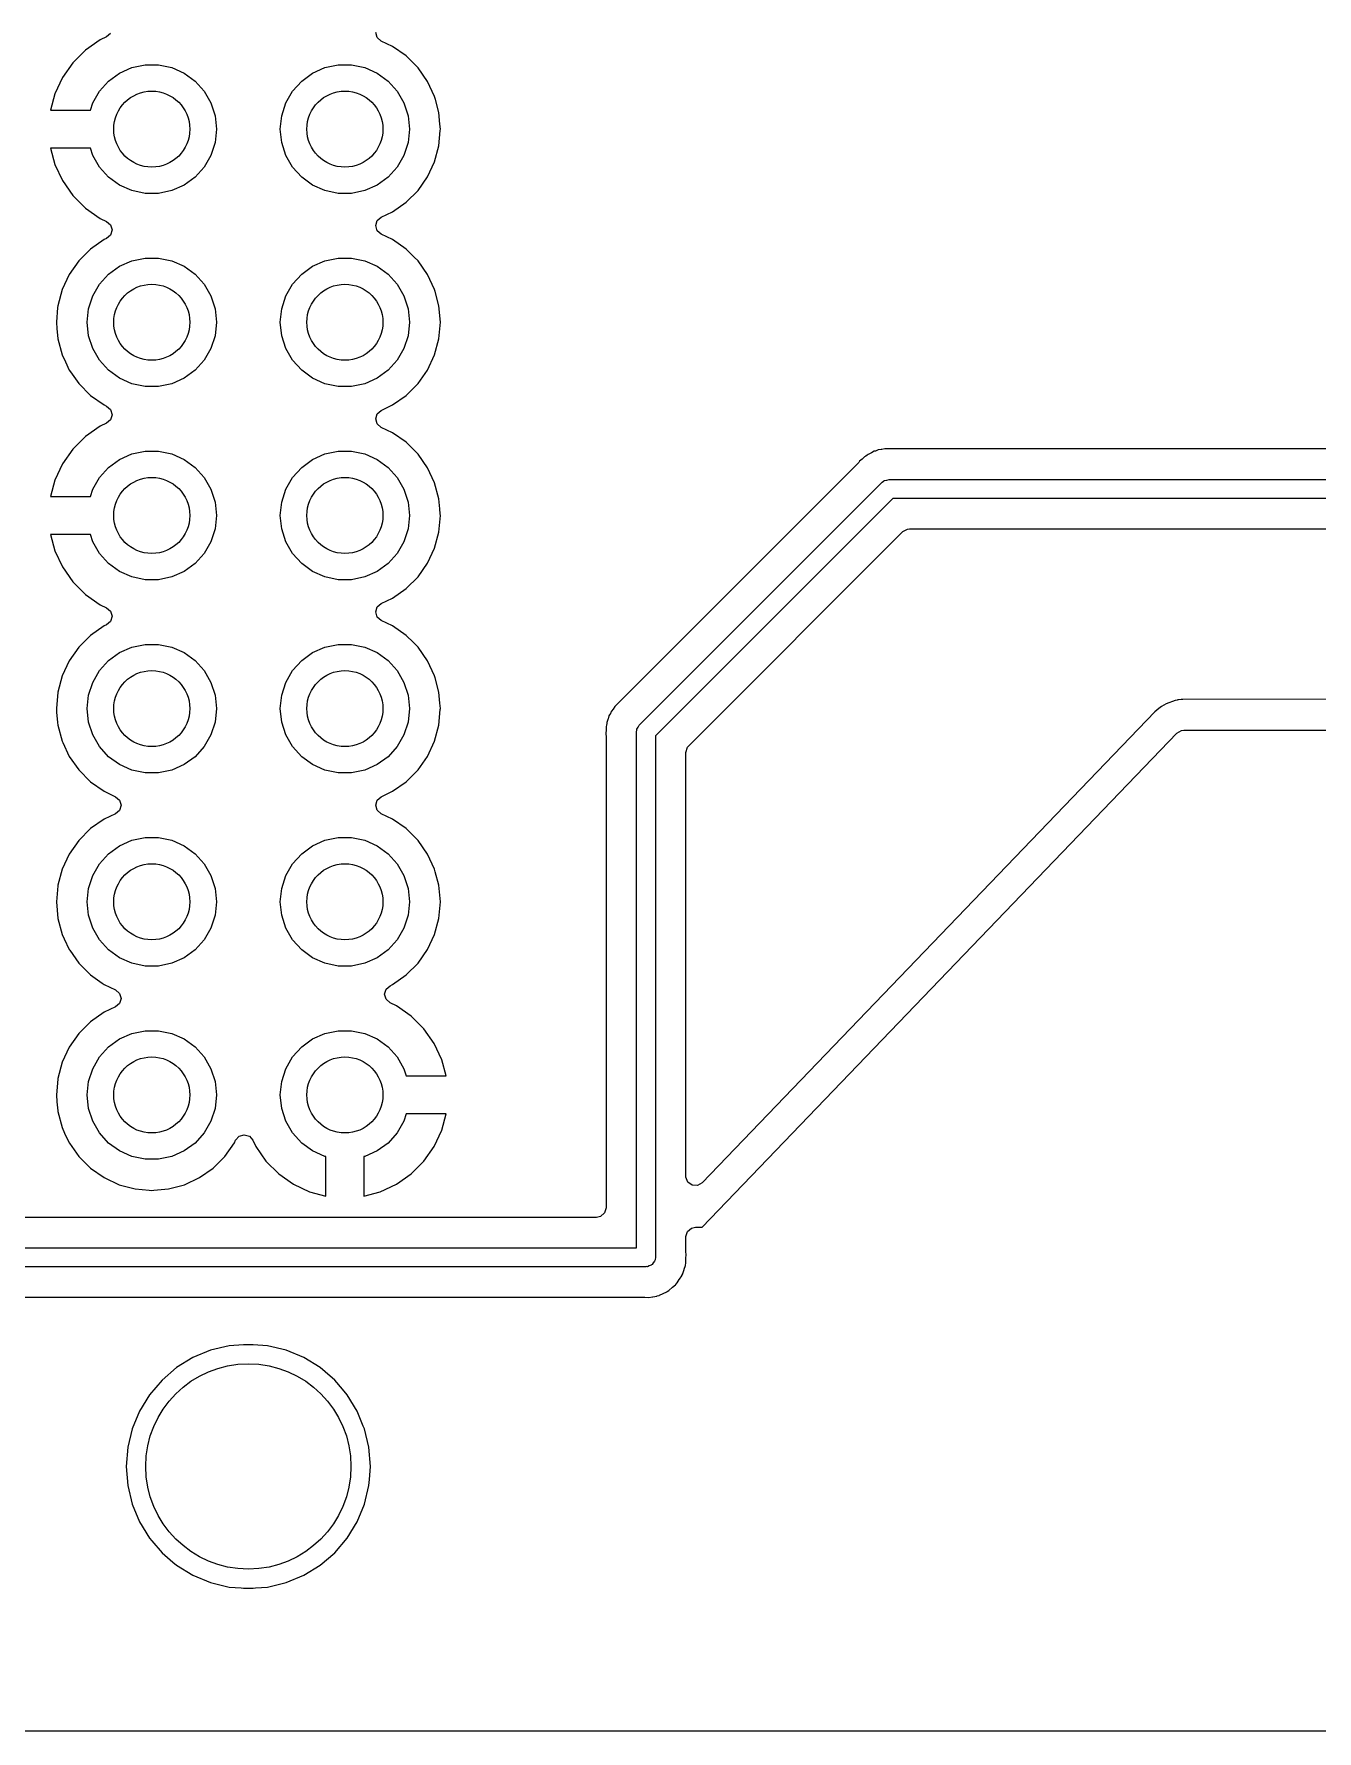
# Model space of a CAD drawing. Extents: x 0.79 to 7.48, y -4.92 to -0.79.
# Drawn here: x 4.573 to 5.238, y -4.921 to -4.043 of the extents above; entities that cross this region are included whole.
import ezdxf

# ---------------------------------------------------------------- set-up
doc = ezdxf.new("R2010")
doc.units = 0
doc.header["$MEASUREMENT"] = 0
doc.layers.add('BLACK', color=7, linetype='CONTINUOUS')

msp = doc.modelspace()

# ---------------------------------------------------------------- linework, layer by layer
at = {"layer": 'BLACK', "linetype": 'CONTINUOUS'}
for p, q in [((4.60758, -4.04575), (4.59996, -4.05108)), ((4.61086, -4.04422), (4.60758, -4.04575)), ((4.60758, -4.04575), (4.60758, -4.04575)), ((4.61288, -4.04246), (4.61086, -4.04422)), ((4.75094, -4.04456), (4.75019, -4.04191)), ((4.75301, -4.04638), (4.75094, -4.04456)), ((4.75896, -4.04915), (4.75301, -4.04638)), ((4.76602, -4.05409), (4.75896, -4.04915)), ((4.59338, -4.05766), (4.58805, -4.06528)), ((4.59996, -4.05108), (4.59338, -4.05766)), ((4.59338, -4.05766), (4.59338, -4.05766)), ((4.59996, -4.05108), (4.59996, -4.05108)), ((4.62391, -4.06013), (4.63075, -4.05867)), ((4.63075, -4.05867), (4.63775, -4.05867)), ((4.63775, -4.05867), (4.64459, -4.06013)), ((4.72391, -4.06013), (4.73075, -4.05867)), ((4.73075, -4.05867), (4.73775, -4.05867)), ((4.73775, -4.05867), (4.74459, -4.06013)), ((4.76921, -4.05728), (4.76602, -4.05409)), ((4.77211, -4.06019), (4.76921, -4.05728)), ((4.58805, -4.06528), (4.58412, -4.0737)), ((4.58805, -4.06528), (4.58805, -4.06528)), ((4.60718, -4.07228), (4.61186, -4.06708)), ((4.61186, -4.06708), (4.61752, -4.06297)), ((4.61752, -4.06297), (4.62391, -4.06013)), ((4.64459, -4.06013), (4.65098, -4.06297)), ((4.65098, -4.06297), (4.65664, -4.06708)), ((4.65664, -4.06708), (4.66133, -4.07228)), ((4.70718, -4.07228), (4.71186, -4.06708)), ((4.71186, -4.06708), (4.71752, -4.06297)), ((4.71752, -4.06297), (4.72391, -4.06013)), ((4.74459, -4.06013), (4.75098, -4.06297)), ((4.75098, -4.06297), (4.75664, -4.06708)), ((4.75664, -4.06708), (4.76133, -4.07228)), ((4.77705, -4.06724), (4.77211, -4.06019)), ((4.78069, -4.07505), (4.77705, -4.06724)), ((4.77705, -4.06724), (4.77705, -4.06724)), ((4.77705, -4.06724), (4.77705, -4.06724)), ((4.58412, -4.07371), (4.58186, -4.08211)), ((4.58412, -4.0737), (4.58412, -4.07371)), ((4.60368, -4.07834), (4.60718, -4.07228)), ((4.66133, -4.07228), (4.66482, -4.07834)), ((4.70368, -4.07834), (4.70718, -4.07228)), ((4.76133, -4.07228), (4.76482, -4.07834)), ((4.78111, -4.07662), (4.78069, -4.07505)), ((4.78069, -4.07505), (4.78069, -4.07505)), ((4.78069, -4.07505), (4.78069, -4.07505)), ((4.58186, -4.08211), (4.58186, -4.08211)), ((4.58186, -4.08211), (4.60246, -4.08211)), ((4.60246, -4.08211), (4.60368, -4.07834)), ((4.66482, -4.07834), (4.66699, -4.085)), ((4.66699, -4.085), (4.66772, -4.09195)), ((4.70079, -4.09195), (4.70152, -4.085)), ((4.70152, -4.085), (4.70368, -4.07834)), ((4.76482, -4.07834), (4.76699, -4.085)), ((4.76699, -4.085), (4.76772, -4.09195)), ((4.78292, -4.08337), (4.78111, -4.07662)), ((4.78344, -4.08932), (4.78292, -4.08337)), ((4.66772, -4.09195), (4.66699, -4.09891)), ((4.70152, -4.09891), (4.70079, -4.09195)), ((4.76772, -4.09195), (4.76699, -4.09891)), ((4.78292, -4.10053), (4.78361, -4.09269)), ((4.78367, -4.09195), (4.78344, -4.08932)), ((4.78361, -4.09269), (4.78367, -4.09195)), ((4.78367, -4.09195), (4.78367, -4.09195)), ((4.60246, -4.1018), (4.58186, -4.1018)), ((4.58186, -4.1018), (4.58412, -4.1102)), ((4.60368, -4.10556), (4.60246, -4.1018)), ((4.66699, -4.09891), (4.66482, -4.10556)), ((4.70368, -4.10556), (4.70152, -4.09891)), ((4.76699, -4.09891), (4.76482, -4.10556)), ((4.78069, -4.10886), (4.78292, -4.10053)), ((4.58412, -4.1102), (4.58412, -4.1102)), ((4.58412, -4.1102), (4.58805, -4.11863)), ((4.60718, -4.11162), (4.60368, -4.10556)), ((4.61186, -4.11682), (4.60718, -4.11162)), ((4.66133, -4.11162), (4.65664, -4.11682)), ((4.66482, -4.10556), (4.66133, -4.11162)), ((4.70718, -4.11162), (4.70368, -4.10556)), ((4.71186, -4.11682), (4.70718, -4.11162)), ((4.76133, -4.11162), (4.75664, -4.11682)), ((4.76482, -4.10556), (4.76133, -4.11162)), ((4.77705, -4.11666), (4.78069, -4.10886)), ((4.58805, -4.11863), (4.59338, -4.12625)), ((4.61752, -4.12093), (4.61186, -4.11682)), ((4.65664, -4.11682), (4.65098, -4.12093)), ((4.71752, -4.12093), (4.71186, -4.11682)), ((4.75664, -4.11682), (4.75098, -4.12093)), ((4.77211, -4.12372), (4.77705, -4.11666)), ((4.59338, -4.12625), (4.59996, -4.13282)), ((4.62391, -4.12378), (4.61752, -4.12093)), ((4.63075, -4.12523), (4.62391, -4.12378)), ((4.63775, -4.12523), (4.63075, -4.12523)), ((4.64459, -4.12378), (4.63775, -4.12523)), ((4.65098, -4.12093), (4.64459, -4.12378)), ((4.72391, -4.12378), (4.71752, -4.12093)), ((4.73075, -4.12523), (4.72391, -4.12378)), ((4.73775, -4.12523), (4.73075, -4.12523)), ((4.74459, -4.12378), (4.73775, -4.12523)), ((4.75098, -4.12093), (4.74459, -4.12378)), ((4.76602, -4.12981), (4.77211, -4.12372)), ((4.59996, -4.13282), (4.60758, -4.13816)), ((4.75099, -4.13928), (4.75301, -4.13753)), ((4.75301, -4.13753), (4.75896, -4.13475)), ((4.75896, -4.13475), (4.76602, -4.12981)), ((4.60758, -4.13816), (4.61086, -4.13969)), ((4.61086, -4.13969), (4.61293, -4.14151)), ((4.61288, -4.14679), (4.61086, -4.14854)), ((4.61368, -4.14415), (4.61288, -4.14679)), ((4.61293, -4.14151), (4.61368, -4.14415)), ((4.75019, -4.14191), (4.75099, -4.13928)), ((4.75094, -4.14456), (4.75019, -4.14191)), ((4.75301, -4.14638), (4.75094, -4.14456)), ((4.75896, -4.14915), (4.75301, -4.14638)), ((4.60249, -4.15409), (4.59639, -4.16019)), ((4.60954, -4.14915), (4.60249, -4.15409)), ((4.61086, -4.14854), (4.60954, -4.14915)), ((4.60954, -4.14915), (4.60954, -4.14915)), ((4.76602, -4.15409), (4.75896, -4.14915)), ((4.77013, -4.1582), (4.76602, -4.15409)), ((4.59639, -4.16019), (4.59145, -4.16724)), ((4.61186, -4.16708), (4.61752, -4.16297)), ((4.61752, -4.16297), (4.62391, -4.16013)), ((4.62391, -4.16013), (4.63075, -4.15867)), ((4.63075, -4.15867), (4.63775, -4.15867)), ((4.63775, -4.15867), (4.64459, -4.16013)), ((4.64459, -4.16013), (4.65098, -4.16297)), ((4.65098, -4.16297), (4.65664, -4.16708)), ((4.71186, -4.16708), (4.71752, -4.16297)), ((4.71752, -4.16297), (4.72391, -4.16013)), ((4.72391, -4.16013), (4.73075, -4.15867)), ((4.73075, -4.15867), (4.73775, -4.15867)), ((4.73775, -4.15867), (4.74459, -4.16013)), ((4.74459, -4.16013), (4.75098, -4.16297)), ((4.75098, -4.16297), (4.75664, -4.16708)), ((4.77211, -4.16019), (4.77013, -4.1582)), ((4.77705, -4.16724), (4.77211, -4.16019)), ((4.59145, -4.16724), (4.58781, -4.17505)), ((4.59145, -4.16724), (4.59145, -4.16724)), ((4.60368, -4.17834), (4.60718, -4.17228)), ((4.60718, -4.17228), (4.61186, -4.16708)), ((4.65664, -4.16708), (4.66133, -4.17228)), ((4.66133, -4.17228), (4.66482, -4.17834)), ((4.70368, -4.17834), (4.70718, -4.17228)), ((4.70718, -4.17228), (4.71186, -4.16708)), ((4.75664, -4.16708), (4.76133, -4.17228)), ((4.76133, -4.17228), (4.76482, -4.17834)), ((4.78069, -4.17505), (4.77705, -4.16724)), ((4.77705, -4.16724), (4.77705, -4.16724)), ((4.77705, -4.16724), (4.77705, -4.16724)), ((4.58781, -4.17505), (4.58558, -4.18337)), ((4.58781, -4.17505), (4.58781, -4.17505)), ((4.60152, -4.185), (4.60368, -4.17834)), ((4.66482, -4.17834), (4.66699, -4.185)), ((4.70152, -4.185), (4.70368, -4.17834)), ((4.76482, -4.17834), (4.76699, -4.185)), ((4.78095, -4.17601), (4.78069, -4.17505)), ((4.78069, -4.17505), (4.78069, -4.17505)), ((4.78069, -4.17505), (4.78069, -4.17505)), ((4.78292, -4.18337), (4.78095, -4.17601)), ((4.58551, -4.18424), (4.58483, -4.19195)), ((4.58558, -4.18337), (4.58551, -4.18424)), ((4.58558, -4.18337), (4.58558, -4.18337)), ((4.60079, -4.19195), (4.60152, -4.185)), ((4.66699, -4.185), (4.66772, -4.19195)), ((4.70079, -4.19195), (4.70152, -4.185)), ((4.76699, -4.185), (4.76772, -4.19195)), ((4.78367, -4.19195), (4.78292, -4.18337)), ((4.58483, -4.19195), (4.58483, -4.19195)), ((4.58483, -4.19195), (4.58513, -4.19533)), ((4.58513, -4.19533), (4.58556, -4.20033)), ((4.60152, -4.19891), (4.60079, -4.19195)), ((4.60368, -4.20556), (4.60152, -4.19891)), ((4.66699, -4.19891), (4.66482, -4.20556)), ((4.66772, -4.19195), (4.66699, -4.19891)), ((4.70152, -4.19891), (4.70079, -4.19195)), ((4.70368, -4.20556), (4.70152, -4.19891)), ((4.76699, -4.19891), (4.76482, -4.20556)), ((4.76772, -4.19195), (4.76699, -4.19891)), ((4.78292, -4.20053), (4.78367, -4.19195)), ((4.58556, -4.20033), (4.58558, -4.20053)), ((4.58558, -4.20053), (4.58558, -4.20053)), ((4.58558, -4.20053), (4.58781, -4.20886)), ((4.60718, -4.21162), (4.60368, -4.20556)), ((4.66482, -4.20556), (4.66133, -4.21162)), ((4.70718, -4.21162), (4.70368, -4.20556)), ((4.76482, -4.20556), (4.76133, -4.21162)), ((4.78069, -4.20886), (4.78292, -4.20053)), ((4.58781, -4.20886), (4.58781, -4.20886)), ((4.58781, -4.20886), (4.58781, -4.20886)), ((4.58781, -4.20886), (4.58951, -4.2125)), ((4.58951, -4.2125), (4.59145, -4.21666)), ((4.59145, -4.21666), (4.5921, -4.21759)), ((4.61186, -4.21682), (4.60718, -4.21162)), ((4.61752, -4.22093), (4.61186, -4.21682)), ((4.65664, -4.21682), (4.65098, -4.22093)), ((4.66133, -4.21162), (4.65664, -4.21682)), ((4.71186, -4.21682), (4.70718, -4.21162)), ((4.71752, -4.22093), (4.71186, -4.21682)), ((4.75664, -4.21682), (4.75098, -4.22093)), ((4.76133, -4.21162), (4.75664, -4.21682)), ((4.77211, -4.22372), (4.77705, -4.21666)), ((4.77705, -4.21666), (4.78069, -4.20886)), ((4.5921, -4.21759), (4.59639, -4.22372)), ((4.59639, -4.22372), (4.60249, -4.22981)), ((4.62391, -4.22378), (4.61752, -4.22093)), ((4.63075, -4.22523), (4.62391, -4.22378)), ((4.63775, -4.22523), (4.63075, -4.22523)), ((4.64459, -4.22378), (4.63775, -4.22523)), ((4.65098, -4.22093), (4.64459, -4.22378)), ((4.72391, -4.22378), (4.71752, -4.22093)), ((4.73075, -4.22523), (4.72391, -4.22378)), ((4.73775, -4.22523), (4.73075, -4.22523)), ((4.74459, -4.22378), (4.73775, -4.22523)), ((4.75098, -4.22093), (4.74459, -4.22378)), ((4.76602, -4.22981), (4.77211, -4.22372)), ((4.60249, -4.22981), (4.60954, -4.23475)), ((4.75896, -4.23475), (4.76602, -4.22981)), ((4.60954, -4.23475), (4.61086, -4.23537)), ((4.61086, -4.23537), (4.61086, -4.23537)), ((4.61086, -4.23537), (4.61293, -4.23718)), ((4.61288, -4.24246), (4.61086, -4.24422)), ((4.61368, -4.23983), (4.61288, -4.24246)), ((4.61293, -4.23718), (4.61368, -4.23983)), ((4.75019, -4.24191), (4.75099, -4.23928)), ((4.75094, -4.24456), (4.75019, -4.24191)), ((4.75099, -4.23928), (4.75301, -4.23753)), ((4.75301, -4.23753), (4.75896, -4.23475)), ((4.59996, -4.25108), (4.59338, -4.25766)), ((4.60758, -4.24575), (4.59996, -4.25108)), ((4.59996, -4.25108), (4.59996, -4.25108)), ((4.61086, -4.24422), (4.60758, -4.24575)), ((4.60758, -4.24575), (4.60758, -4.24575)), ((4.75301, -4.24638), (4.75094, -4.24456)), ((4.75896, -4.24915), (4.75301, -4.24638)), ((4.76602, -4.25409), (4.75896, -4.24915)), ((4.59338, -4.25766), (4.58805, -4.26528)), ((4.59338, -4.25766), (4.59338, -4.25766)), ((4.61752, -4.26297), (4.62391, -4.26013)), ((4.62391, -4.26013), (4.63075, -4.25867)), ((4.63075, -4.25867), (4.63775, -4.25867)), ((4.63775, -4.25867), (4.64459, -4.26013)), ((4.64459, -4.26013), (4.65098, -4.26297)), ((4.71752, -4.26297), (4.72391, -4.26013)), ((4.72391, -4.26013), (4.73075, -4.25867)), ((4.73075, -4.25867), (4.73775, -4.25867)), ((4.73775, -4.25867), (4.74459, -4.26013)), ((4.74459, -4.26013), (4.75098, -4.26297)), ((4.76923, -4.2573), (4.76602, -4.25409)), ((4.77211, -4.26019), (4.76923, -4.2573)), ((4.77705, -4.26724), (4.77211, -4.26019)), ((5.00464, -4.26074), (5.00395, -4.26121)), ((5.00515, -4.26033), (5.00464, -4.26074)), ((5.00667, -4.25967), (5.00515, -4.26033)), ((5.00515, -4.26033), (5.00515, -4.26033)), ((5.00689, -4.25956), (5.00667, -4.25967)), ((5.00834, -4.25875), (5.00689, -4.25956)), ((5.00898, -4.25859), (5.00834, -4.25875)), ((5.00976, -4.25833), (5.00898, -4.25859)), ((5.01037, -4.25806), (5.00976, -4.25833)), ((5.01201, -4.25784), (5.01037, -4.25806)), ((5.01225, -4.25779), (5.01201, -4.25784)), ((5.01386, -4.2574), (5.01225, -4.25779)), ((5.01635, -4.25748), (5.01386, -4.2574)), ((5.01386, -4.2574), (5.01386, -4.2574)), ((5.01386, -4.2574), (5.01386, -4.2574)), ((6.25236, -4.25748), (5.01635, -4.25748)), ((4.58805, -4.26528), (4.58412, -4.2737)), ((4.58805, -4.26528), (4.58805, -4.26528)), ((4.60718, -4.27228), (4.61186, -4.26708)), ((4.61186, -4.26708), (4.61752, -4.26297)), ((4.65098, -4.26297), (4.65664, -4.26708)), ((4.65664, -4.26708), (4.66133, -4.27228)), ((4.70718, -4.27228), (4.71186, -4.26708)), ((4.71186, -4.26708), (4.71752, -4.26297)), ((4.75098, -4.26297), (4.75664, -4.26708)), ((4.75664, -4.26708), (4.76133, -4.27228)), ((4.78069, -4.27505), (4.77705, -4.26724)), ((4.77705, -4.26724), (4.77705, -4.26724)), ((4.77705, -4.26724), (4.77705, -4.26724)), ((4.99982, -4.26509), (4.87578, -4.38914)), ((5.00036, -4.26445), (4.99982, -4.26509)), ((5.00074, -4.26392), (5.00036, -4.26445)), ((5.00202, -4.26287), (5.00074, -4.26392)), ((5.00074, -4.26392), (5.00074, -4.26392)), ((5.00221, -4.26271), (5.00202, -4.26287)), ((5.00338, -4.26153), (5.00221, -4.26271)), ((5.00395, -4.26121), (5.00338, -4.26153)), ((4.58412, -4.27371), (4.58186, -4.28211)), ((4.58412, -4.2737), (4.58412, -4.27371)), ((4.60246, -4.28211), (4.60368, -4.27834)), ((4.60368, -4.27834), (4.60718, -4.27228)), ((4.66133, -4.27228), (4.66482, -4.27834)), ((4.66482, -4.27834), (4.66699, -4.285)), ((4.70152, -4.285), (4.70368, -4.27834)), ((4.70368, -4.27834), (4.70718, -4.27228)), ((4.76133, -4.27228), (4.76482, -4.27834)), ((4.76482, -4.27834), (4.76699, -4.285)), ((4.78292, -4.28337), (4.78069, -4.27505)), ((4.88668, -4.40054), (5.01252, -4.27469)), ((5.01252, -4.27469), (5.01322, -4.27417)), ((5.01322, -4.27417), (5.01334, -4.27403)), ((5.01334, -4.27403), (5.01344, -4.274)), ((5.01344, -4.274), (5.01364, -4.27385)), ((5.01364, -4.27385), (5.01483, -4.2736)), ((5.01483, -4.2736), (5.016, -4.27325)), ((5.016, -4.27325), (6.25455, -4.27325)), ((4.58186, -4.28211), (4.58186, -4.28211)), ((4.58186, -4.28211), (4.60246, -4.28211)), ((4.66699, -4.285), (4.66772, -4.29195)), ((4.70079, -4.29195), (4.70152, -4.285)), ((4.76699, -4.285), (4.76772, -4.29195)), ((4.78337, -4.28854), (4.78292, -4.28337)), ((5.01804, -4.28309), (4.89508, -4.40605)), ((6.25251, -4.28309), (5.01804, -4.28309)), ((4.66772, -4.29195), (4.66699, -4.29891)), ((4.70152, -4.29891), (4.70079, -4.29195)), ((4.76772, -4.29195), (4.76699, -4.29891)), ((4.78292, -4.30053), (4.78367, -4.29195)), ((4.7836, -4.29118), (4.78337, -4.28854)), ((4.78367, -4.29195), (4.7836, -4.29118)), ((4.60246, -4.3018), (4.58186, -4.3018)), ((4.58186, -4.3018), (4.58412, -4.3102)), ((4.60368, -4.30556), (4.60246, -4.3018)), ((4.66699, -4.29891), (4.66482, -4.30556)), ((4.70368, -4.30556), (4.70152, -4.29891)), ((4.76699, -4.29891), (4.76482, -4.30556)), ((4.78069, -4.30886), (4.78292, -4.30053)), ((4.91228, -4.41116), (5.02314, -4.30029)), ((5.02314, -4.30029), (5.02555, -4.29897)), ((5.02555, -4.29897), (5.02659, -4.29886)), ((5.02659, -4.29886), (6.24396, -4.29886)), ((4.58412, -4.3102), (4.58412, -4.3102)), ((4.58412, -4.3102), (4.58805, -4.31863)), ((4.60718, -4.31162), (4.60368, -4.30556)), ((4.61186, -4.31682), (4.60718, -4.31162)), ((4.66133, -4.31162), (4.65664, -4.31682)), ((4.66482, -4.30556), (4.66133, -4.31162)), ((4.70718, -4.31162), (4.70368, -4.30556)), ((4.71186, -4.31682), (4.70718, -4.31162)), ((4.76133, -4.31162), (4.75664, -4.31682)), ((4.76482, -4.30556), (4.76133, -4.31162)), ((4.77705, -4.31666), (4.78069, -4.30886)), ((4.58805, -4.31863), (4.59338, -4.32625)), ((4.61752, -4.32093), (4.61186, -4.31682)), ((4.62391, -4.32378), (4.61752, -4.32093)), ((4.65098, -4.32093), (4.64459, -4.32378)), ((4.65664, -4.31682), (4.65098, -4.32093)), ((4.71752, -4.32093), (4.71186, -4.31682)), ((4.72391, -4.32378), (4.71752, -4.32093)), ((4.75098, -4.32093), (4.74459, -4.32378)), ((4.75664, -4.31682), (4.75098, -4.32093)), ((4.77211, -4.32372), (4.77705, -4.31666)), ((4.59338, -4.32625), (4.59996, -4.33282)), ((4.63075, -4.32523), (4.62391, -4.32378)), ((4.63775, -4.32523), (4.63075, -4.32523)), ((4.64459, -4.32378), (4.63775, -4.32523)), ((4.73075, -4.32523), (4.72391, -4.32378)), ((4.73775, -4.32523), (4.73075, -4.32523)), ((4.74459, -4.32378), (4.73775, -4.32523)), ((4.75896, -4.33475), (4.76602, -4.32981)), ((4.76602, -4.32981), (4.77211, -4.32372)), ((4.59996, -4.33282), (4.60758, -4.33816)), ((4.60758, -4.33816), (4.61086, -4.33969)), ((4.61086, -4.33969), (4.61293, -4.34151)), ((4.75019, -4.34191), (4.75099, -4.33928)), ((4.75099, -4.33928), (4.75301, -4.33753)), ((4.75301, -4.33753), (4.75896, -4.33475)), ((4.61086, -4.34854), (4.60954, -4.34915)), ((4.61288, -4.34679), (4.61086, -4.34854)), ((4.61368, -4.34415), (4.61288, -4.34679)), ((4.61293, -4.34151), (4.61368, -4.34415)), ((4.75094, -4.34456), (4.75019, -4.34191)), ((4.75301, -4.34638), (4.75094, -4.34456)), ((4.75896, -4.34915), (4.75301, -4.34638)), ((4.60249, -4.35409), (4.59639, -4.36019)), ((4.60954, -4.34915), (4.60249, -4.35409)), ((4.60954, -4.34915), (4.60954, -4.34915)), ((4.76602, -4.35409), (4.75896, -4.34915)), ((4.76973, -4.3578), (4.76602, -4.35409)), ((4.59639, -4.36019), (4.59145, -4.36724)), ((4.61186, -4.36708), (4.61752, -4.36297)), ((4.61752, -4.36297), (4.62391, -4.36013)), ((4.62391, -4.36013), (4.63075, -4.35867)), ((4.63075, -4.35867), (4.63775, -4.35867)), ((4.63775, -4.35867), (4.64459, -4.36013)), ((4.64459, -4.36013), (4.65098, -4.36297)), ((4.65098, -4.36297), (4.65664, -4.36708)), ((4.71186, -4.36708), (4.71752, -4.36297)), ((4.71752, -4.36297), (4.72391, -4.36013)), ((4.72391, -4.36013), (4.73075, -4.35867)), ((4.73075, -4.35867), (4.73775, -4.35867)), ((4.73775, -4.35867), (4.74459, -4.36013)), ((4.74459, -4.36013), (4.75098, -4.36297)), ((4.75098, -4.36297), (4.75664, -4.36708)), ((4.77211, -4.36019), (4.76973, -4.3578)), ((4.77705, -4.36724), (4.77211, -4.36019)), ((4.58781, -4.37505), (4.58558, -4.38337)), ((4.59145, -4.36724), (4.58781, -4.37505)), ((4.58781, -4.37505), (4.58781, -4.37505)), ((4.59145, -4.36724), (4.59145, -4.36724)), ((4.60368, -4.37834), (4.60718, -4.37228)), ((4.60718, -4.37228), (4.61186, -4.36708)), ((4.65664, -4.36708), (4.66133, -4.37228)), ((4.66133, -4.37228), (4.66482, -4.37834)), ((4.70368, -4.37834), (4.70718, -4.37228)), ((4.70718, -4.37228), (4.71186, -4.36708)), ((4.75664, -4.36708), (4.76133, -4.37228)), ((4.76133, -4.37228), (4.76482, -4.37834)), ((4.78069, -4.37505), (4.77705, -4.36724)), ((4.77705, -4.36724), (4.77705, -4.36724)), ((4.77705, -4.36724), (4.77705, -4.36724)), ((4.78095, -4.37601), (4.78069, -4.37505)), ((4.78069, -4.37505), (4.78069, -4.37505)), ((4.78069, -4.37505), (4.78069, -4.37505)), ((4.58558, -4.38337), (4.58483, -4.39195)), ((4.58558, -4.38337), (4.58558, -4.38337)), ((4.60152, -4.385), (4.60368, -4.37834)), ((4.66482, -4.37834), (4.66699, -4.385)), ((4.70152, -4.385), (4.70368, -4.37834)), ((4.76482, -4.37834), (4.76699, -4.385)), ((4.78292, -4.38337), (4.78095, -4.37601)), ((4.78343, -4.38914), (4.78292, -4.38337)), ((4.58483, -4.39195), (4.58483, -4.39195)), ((4.58483, -4.39195), (4.58499, -4.39378)), ((4.60079, -4.39195), (4.60152, -4.385)), ((4.60152, -4.39891), (4.60079, -4.39195)), ((4.66699, -4.385), (4.66772, -4.39195)), ((4.66772, -4.39195), (4.66699, -4.39891)), ((4.70079, -4.39195), (4.70152, -4.385)), ((4.70152, -4.39891), (4.70079, -4.39195)), ((4.76699, -4.385), (4.76772, -4.39195)), ((4.76772, -4.39195), (4.76699, -4.39891)), ((4.78292, -4.40053), (4.78363, -4.39246)), ((4.78367, -4.39195), (4.78343, -4.38914)), ((4.78363, -4.39246), (4.78367, -4.39195)), ((4.78367, -4.39195), (4.78367, -4.39195)), ((4.87296, -4.39246), (4.87195, -4.39378)), ((4.8731, -4.39225), (4.87296, -4.39246)), ((4.87396, -4.39084), (4.8731, -4.39225)), ((4.87578, -4.38914), (4.87396, -4.39084)), ((5.15574, -4.39194), (5.15359, -4.39362)), ((5.15717, -4.39083), (5.15574, -4.39194)), ((5.15956, -4.38946), (5.15717, -4.39083)), ((5.16423, -4.38769), (5.15956, -4.38946)), ((5.16528, -4.38752), (5.16423, -4.38769)), ((5.16561, -4.38746), (5.16528, -4.38752)), ((5.16597, -4.38742), (5.16561, -4.38746)), ((5.1672, -4.38728), (5.16597, -4.38742)), ((5.16813, -4.38722), (5.1672, -4.38728)), ((5.1672, -4.38728), (5.1672, -4.38728)), ((6.24599, -4.38617), (5.16813, -4.38722)), ((4.58499, -4.39378), (4.58545, -4.39907)), ((4.58545, -4.39907), (4.58558, -4.40053)), ((4.58558, -4.40053), (4.58558, -4.40053)), ((4.58558, -4.40053), (4.58781, -4.40886)), ((4.60368, -4.40556), (4.60152, -4.39891)), ((4.66699, -4.39891), (4.66482, -4.40556)), ((4.70368, -4.40556), (4.70152, -4.39891)), ((4.76699, -4.39891), (4.76482, -4.40556)), ((4.78069, -4.40886), (4.78292, -4.40053)), ((4.86965, -4.40054), (4.86947, -4.40117)), ((4.86947, -4.40117), (4.86947, -4.40117)), ((4.86947, -4.40117), (4.86947, -4.40283)), ((4.8698, -4.39972), (4.86965, -4.40054)), ((4.86987, -4.39907), (4.8698, -4.39972)), ((4.87048, -4.39753), (4.86987, -4.39907)), ((4.86987, -4.39907), (4.86987, -4.39907)), ((4.87056, -4.39729), (4.87048, -4.39753)), ((4.871, -4.3957), (4.87056, -4.39729)), ((4.87134, -4.39514), (4.871, -4.3957)), ((4.871, -4.3957), (4.871, -4.3957)), ((4.87171, -4.39439), (4.87134, -4.39514)), ((4.87195, -4.39378), (4.87171, -4.39439)), ((4.87195, -4.39378), (4.87195, -4.39378)), ((4.88609, -4.4016), (4.88668, -4.40054)), ((5.15359, -4.39362), (4.91925, -4.63742)), ((5.15359, -4.39362), (5.15359, -4.39362)), ((5.15359, -4.39362), (5.15359, -4.39362)), ((5.15359, -4.39362), (5.15359, -4.39362)), ((4.58781, -4.40886), (4.58781, -4.40886)), ((4.58781, -4.40886), (4.58781, -4.40886)), ((4.58781, -4.40886), (4.58811, -4.40949)), ((4.58811, -4.40949), (4.59145, -4.41666)), ((4.60718, -4.41162), (4.60368, -4.40556)), ((4.66482, -4.40556), (4.66133, -4.41162)), ((4.70718, -4.41162), (4.70368, -4.40556)), ((4.76482, -4.40556), (4.76133, -4.41162)), ((4.77705, -4.41666), (4.78069, -4.40886)), ((4.86946, -4.40308), (4.86929, -4.40473)), ((4.86929, -4.40473), (4.86929, -4.40473)), ((4.86929, -4.40473), (4.8694, -4.40537)), ((4.8694, -4.40537), (4.86947, -4.4062)), ((4.86947, -4.40283), (4.86946, -4.40308)), ((4.86947, -4.4062), (4.86947, -4.52981)), ((4.88524, -4.40402), (4.88536, -4.40315)), ((4.88524, -4.67106), (4.88524, -4.40402)), ((4.88535, -4.40297), (4.8854, -4.40288)), ((4.88536, -4.40315), (4.88535, -4.40297)), ((4.8854, -4.40288), (4.88544, -4.40263)), ((4.88544, -4.40263), (4.88609, -4.4016)), ((4.89508, -4.40605), (4.89508, -4.67598)), ((4.91929, -4.66041), (5.1651, -4.40468)), ((5.1651, -4.40468), (5.16748, -4.40332)), ((5.16748, -4.40332), (5.16861, -4.40318)), ((5.16861, -4.40318), (6.24601, -4.40213)), ((4.59145, -4.41666), (4.59145, -4.41666)), ((4.59145, -4.41666), (4.59639, -4.42372)), ((4.61186, -4.41682), (4.60718, -4.41162)), ((4.61752, -4.42093), (4.61186, -4.41682)), ((4.65664, -4.41682), (4.65098, -4.42093)), ((4.66133, -4.41162), (4.65664, -4.41682)), ((4.71186, -4.41682), (4.70718, -4.41162)), ((4.71752, -4.42093), (4.71186, -4.41682)), ((4.75664, -4.41682), (4.75098, -4.42093)), ((4.76133, -4.41162), (4.75664, -4.41682)), ((4.77211, -4.42372), (4.77705, -4.41666)), ((4.91085, -4.41461), (4.91162, -4.41197)), ((4.91085, -4.63404), (4.91085, -4.41461)), ((4.91162, -4.41197), (4.91228, -4.41116)), ((4.59639, -4.42372), (4.60249, -4.42981)), ((4.62391, -4.42378), (4.61752, -4.42093)), ((4.63075, -4.42523), (4.62391, -4.42378)), ((4.63775, -4.42523), (4.63075, -4.42523)), ((4.64459, -4.42378), (4.63775, -4.42523)), ((4.65098, -4.42093), (4.64459, -4.42378)), ((4.72391, -4.42378), (4.71752, -4.42093)), ((4.73075, -4.42523), (4.72391, -4.42378)), ((4.73775, -4.42523), (4.73075, -4.42523)), ((4.74459, -4.42378), (4.73775, -4.42523)), ((4.75098, -4.42093), (4.74459, -4.42378)), ((4.76602, -4.42981), (4.77211, -4.42372)), ((4.60249, -4.42981), (4.60954, -4.43475)), ((4.60954, -4.43475), (4.60954, -4.43475)), ((4.60954, -4.43475), (4.6155, -4.43753)), ((4.75301, -4.43753), (4.75896, -4.43475)), ((4.75896, -4.43475), (4.76602, -4.42981)), ((4.6155, -4.43753), (4.61756, -4.43935)), ((4.61752, -4.44462), (4.6155, -4.44638)), ((4.61831, -4.44199), (4.61752, -4.44462)), ((4.61756, -4.43935), (4.61831, -4.44199)), ((4.75019, -4.44191), (4.75099, -4.43928)), ((4.75094, -4.44456), (4.75019, -4.44191)), ((4.75301, -4.44638), (4.75094, -4.44456)), ((4.75099, -4.43928), (4.75301, -4.43753)), ((4.60249, -4.45409), (4.59639, -4.46019)), ((4.60954, -4.44915), (4.60249, -4.45409)), ((4.6155, -4.44638), (4.60954, -4.44915)), ((4.60954, -4.44915), (4.60954, -4.44915)), ((4.75896, -4.44915), (4.75301, -4.44638)), ((4.76602, -4.45409), (4.75896, -4.44915)), ((4.76961, -4.45768), (4.76602, -4.45409)), ((4.59639, -4.46019), (4.59145, -4.46724)), ((4.61186, -4.46708), (4.61752, -4.46297)), ((4.61752, -4.46297), (4.62391, -4.46013)), ((4.62391, -4.46013), (4.63075, -4.45867)), ((4.63075, -4.45867), (4.63775, -4.45867)), ((4.63775, -4.45867), (4.64459, -4.46013)), ((4.64459, -4.46013), (4.65098, -4.46297)), ((4.65098, -4.46297), (4.65664, -4.46708)), ((4.71186, -4.46708), (4.71752, -4.46297)), ((4.71752, -4.46297), (4.72391, -4.46013)), ((4.72391, -4.46013), (4.73075, -4.45867)), ((4.73075, -4.45867), (4.73775, -4.45867)), ((4.73775, -4.45867), (4.74459, -4.46013)), ((4.74459, -4.46013), (4.75098, -4.46297)), ((4.75098, -4.46297), (4.75664, -4.46708)), ((4.77211, -4.46019), (4.76961, -4.45768)), ((4.77705, -4.46724), (4.77211, -4.46019)), ((4.59145, -4.46724), (4.58781, -4.47505)), ((4.59145, -4.46724), (4.59145, -4.46724)), ((4.60718, -4.47228), (4.61186, -4.46708)), ((4.65664, -4.46708), (4.66133, -4.47228)), ((4.70718, -4.47228), (4.71186, -4.46708)), ((4.75664, -4.46708), (4.76133, -4.47228)), ((4.78069, -4.47505), (4.77705, -4.46724)), ((4.77705, -4.46724), (4.77705, -4.46724)), ((4.77705, -4.46724), (4.77705, -4.46724)), ((4.58781, -4.47505), (4.58558, -4.48337)), ((4.58781, -4.47505), (4.58781, -4.47505)), ((4.60152, -4.485), (4.60368, -4.47834)), ((4.60368, -4.47834), (4.60718, -4.47228)), ((4.66133, -4.47228), (4.66482, -4.47834)), ((4.66482, -4.47834), (4.66699, -4.485)), ((4.70152, -4.485), (4.70368, -4.47834)), ((4.70368, -4.47834), (4.70718, -4.47228)), ((4.76133, -4.47228), (4.76482, -4.47834)), ((4.76482, -4.47834), (4.76699, -4.485)), ((4.78107, -4.47646), (4.78069, -4.47505)), ((4.78069, -4.47505), (4.78069, -4.47505)), ((4.78069, -4.47505), (4.78069, -4.47505)), ((4.78292, -4.48337), (4.78107, -4.47646)), ((4.58556, -4.48366), (4.58483, -4.49195)), ((4.58558, -4.48337), (4.58556, -4.48366)), ((4.58558, -4.48337), (4.58558, -4.48337)), ((4.60079, -4.49195), (4.60152, -4.485)), ((4.66699, -4.485), (4.66772, -4.49195)), ((4.70079, -4.49195), (4.70152, -4.485)), ((4.76699, -4.485), (4.76772, -4.49195)), ((4.78367, -4.49195), (4.78292, -4.48337)), ((4.58483, -4.49195), (4.58483, -4.49195)), ((4.58483, -4.49195), (4.58558, -4.50053)), ((4.60152, -4.49891), (4.60079, -4.49195)), ((4.66772, -4.49195), (4.66699, -4.49891)), ((4.70152, -4.49891), (4.70079, -4.49195)), ((4.76772, -4.49195), (4.76699, -4.49891)), ((4.78292, -4.50053), (4.78367, -4.49195)), ((4.58558, -4.50053), (4.58558, -4.50053)), ((4.58558, -4.50053), (4.58781, -4.50886)), ((4.60368, -4.50556), (4.60152, -4.49891)), ((4.60718, -4.51162), (4.60368, -4.50556)), ((4.66482, -4.50556), (4.66133, -4.51162)), ((4.66699, -4.49891), (4.66482, -4.50556)), ((4.70368, -4.50556), (4.70152, -4.49891)), ((4.70718, -4.51162), (4.70368, -4.50556)), ((4.76482, -4.50556), (4.76133, -4.51162)), ((4.76699, -4.49891), (4.76482, -4.50556)), ((4.78069, -4.50886), (4.78292, -4.50053)), ((4.58781, -4.50886), (4.58781, -4.50886)), ((4.58781, -4.50886), (4.58781, -4.50886)), ((4.58781, -4.50886), (4.58883, -4.51105)), ((4.58883, -4.51105), (4.59145, -4.51666)), ((4.61186, -4.51682), (4.60718, -4.51162)), ((4.66133, -4.51162), (4.65664, -4.51682)), ((4.71186, -4.51682), (4.70718, -4.51162)), ((4.76133, -4.51162), (4.75664, -4.51682)), ((4.77705, -4.51666), (4.78069, -4.50886)), ((4.59145, -4.51666), (4.59173, -4.51706)), ((4.59173, -4.51706), (4.59639, -4.52372)), ((4.59639, -4.52372), (4.60249, -4.52981)), ((4.61752, -4.52093), (4.61186, -4.51682)), ((4.62391, -4.52378), (4.61752, -4.52093)), ((4.63075, -4.52523), (4.62391, -4.52378)), ((4.64459, -4.52378), (4.63775, -4.52523)), ((4.65098, -4.52093), (4.64459, -4.52378)), ((4.65664, -4.51682), (4.65098, -4.52093)), ((4.71752, -4.52093), (4.71186, -4.51682)), ((4.72391, -4.52378), (4.71752, -4.52093)), ((4.73075, -4.52523), (4.72391, -4.52378)), ((4.74459, -4.52378), (4.73775, -4.52523)), ((4.75098, -4.52093), (4.74459, -4.52378)), ((4.75664, -4.51682), (4.75098, -4.52093)), ((4.76602, -4.52981), (4.77211, -4.52372)), ((4.77211, -4.52372), (4.77705, -4.51666)), ((4.60249, -4.52981), (4.60852, -4.53404)), ((4.63775, -4.52523), (4.63075, -4.52523)), ((4.73775, -4.52523), (4.73075, -4.52523)), ((4.75896, -4.53475), (4.76602, -4.52981)), ((4.86947, -4.52981), (4.86947, -4.65041)), ((4.60852, -4.53404), (4.60954, -4.53475)), ((4.60954, -4.53475), (4.6155, -4.53753)), ((4.6155, -4.53753), (4.61756, -4.53935)), ((4.61831, -4.54199), (4.61752, -4.54462)), ((4.61756, -4.53935), (4.61831, -4.54199)), ((4.75482, -4.53975), (4.75562, -4.53712)), ((4.75558, -4.5424), (4.75482, -4.53975)), ((4.75562, -4.53712), (4.75764, -4.53537)), ((4.75764, -4.53537), (4.75896, -4.53475)), ((4.60954, -4.54915), (4.60249, -4.55409)), ((4.6155, -4.54638), (4.60954, -4.54915)), ((4.60954, -4.54915), (4.60954, -4.54915)), ((4.61752, -4.54462), (4.6155, -4.54638)), ((4.75764, -4.54422), (4.75558, -4.5424)), ((4.76093, -4.54575), (4.75764, -4.54422)), ((4.76855, -4.55108), (4.76093, -4.54575)), ((4.60249, -4.55409), (4.59639, -4.56019)), ((4.62391, -4.56013), (4.63075, -4.55867)), ((4.63075, -4.55867), (4.63775, -4.55867)), ((4.63775, -4.55867), (4.64459, -4.56013)), ((4.72391, -4.56013), (4.73075, -4.55867)), ((4.73075, -4.55867), (4.73775, -4.55867)), ((4.73775, -4.55867), (4.74459, -4.56013)), ((4.77512, -4.55766), (4.76855, -4.55108)), ((4.78046, -4.56528), (4.77512, -4.55766)), ((4.77512, -4.55766), (4.77512, -4.55766)), ((4.59145, -4.56724), (4.58781, -4.57505)), ((4.59639, -4.56019), (4.59145, -4.56724)), ((4.59145, -4.56724), (4.59145, -4.56724)), ((4.60718, -4.57228), (4.61186, -4.56708)), ((4.61186, -4.56708), (4.61752, -4.56297)), ((4.61752, -4.56297), (4.62391, -4.56013)), ((4.64459, -4.56013), (4.65098, -4.56297)), ((4.65098, -4.56297), (4.65664, -4.56708)), ((4.65664, -4.56708), (4.66133, -4.57228)), ((4.70718, -4.57228), (4.71186, -4.56708)), ((4.71186, -4.56708), (4.71752, -4.56297)), ((4.71752, -4.56297), (4.72391, -4.56013)), ((4.74459, -4.56013), (4.75098, -4.56297)), ((4.75098, -4.56297), (4.75664, -4.56708)), ((4.75664, -4.56708), (4.76133, -4.57228)), ((4.78439, -4.5737), (4.78046, -4.56528)), ((4.78046, -4.56528), (4.78046, -4.56528)), ((4.58781, -4.57505), (4.58558, -4.58337)), ((4.58781, -4.57505), (4.58781, -4.57505)), ((4.60368, -4.57834), (4.60718, -4.57228)), ((4.66133, -4.57228), (4.66482, -4.57834)), ((4.70368, -4.57834), (4.70718, -4.57228)), ((4.76133, -4.57228), (4.76482, -4.57834)), ((4.78439, -4.57371), (4.78439, -4.5737)), ((4.78664, -4.58211), (4.78439, -4.57371)), ((4.58554, -4.58384), (4.58483, -4.59195)), ((4.58558, -4.58337), (4.58554, -4.58384)), ((4.58558, -4.58337), (4.58558, -4.58337)), ((4.60079, -4.59195), (4.60152, -4.585)), ((4.60152, -4.585), (4.60368, -4.57834)), ((4.66482, -4.57834), (4.66699, -4.585)), ((4.66699, -4.585), (4.66772, -4.59195)), ((4.70079, -4.59195), (4.70152, -4.585)), ((4.70152, -4.585), (4.70368, -4.57834)), ((4.76482, -4.57834), (4.76605, -4.58211)), ((4.76605, -4.58211), (4.78664, -4.58211)), ((4.78664, -4.58211), (4.78664, -4.58211)), ((4.58483, -4.59195), (4.58483, -4.59195)), ((4.58483, -4.59195), (4.58515, -4.59554)), ((4.60152, -4.59891), (4.60079, -4.59195)), ((4.66772, -4.59195), (4.66699, -4.59891)), ((4.70152, -4.59891), (4.70079, -4.59195)), ((4.58515, -4.59554), (4.58555, -4.60021)), ((4.58555, -4.60021), (4.58558, -4.60053)), ((4.58558, -4.60053), (4.58558, -4.60053)), ((4.58558, -4.60053), (4.58781, -4.60886)), ((4.60368, -4.60556), (4.60152, -4.59891)), ((4.66699, -4.59891), (4.66482, -4.60556)), ((4.70368, -4.60556), (4.70152, -4.59891)), ((4.76605, -4.6018), (4.76482, -4.60556)), ((4.78664, -4.6018), (4.76605, -4.6018)), ((4.78439, -4.6102), (4.78664, -4.6018)), ((4.58781, -4.60886), (4.58781, -4.60886)), ((4.58781, -4.60886), (4.58781, -4.60886)), ((4.58781, -4.60886), (4.58911, -4.61164)), ((4.58911, -4.61164), (4.59145, -4.61666)), ((4.60718, -4.61162), (4.60368, -4.60556)), ((4.61186, -4.61682), (4.60718, -4.61162)), ((4.66133, -4.61162), (4.65664, -4.61682)), ((4.66482, -4.60556), (4.66133, -4.61162)), ((4.70718, -4.61162), (4.70368, -4.60556)), ((4.71186, -4.61682), (4.70718, -4.61162)), ((4.76133, -4.61162), (4.75664, -4.61682)), ((4.76482, -4.60556), (4.76133, -4.61162)), ((4.78046, -4.61863), (4.78439, -4.6102)), ((4.78439, -4.6102), (4.78439, -4.6102)), ((4.59145, -4.61666), (4.59156, -4.61682)), ((4.59156, -4.61682), (4.59639, -4.62372)), ((4.61752, -4.62093), (4.61186, -4.61682)), ((4.62391, -4.62378), (4.61752, -4.62093)), ((4.65098, -4.62093), (4.64459, -4.62378)), ((4.65664, -4.61682), (4.65098, -4.62093)), ((4.67211, -4.62372), (4.67705, -4.61666)), ((4.67705, -4.61666), (4.67767, -4.61534)), ((4.67767, -4.61534), (4.67948, -4.61328)), ((4.67948, -4.61328), (4.68213, -4.61253)), ((4.68213, -4.61253), (4.68476, -4.61332)), ((4.68476, -4.61332), (4.68652, -4.61534)), ((4.68652, -4.61534), (4.68805, -4.61863)), ((4.68805, -4.61863), (4.69338, -4.62625)), ((4.71752, -4.62093), (4.71186, -4.61682)), ((4.72391, -4.62378), (4.71752, -4.62093)), ((4.75098, -4.62093), (4.74459, -4.62378)), ((4.75664, -4.61682), (4.75098, -4.62093)), ((4.77512, -4.62625), (4.78046, -4.61863)), ((4.59639, -4.62372), (4.60249, -4.62981)), ((4.60249, -4.62981), (4.60954, -4.63475)), ((4.63075, -4.62523), (4.62391, -4.62378)), ((4.63775, -4.62523), (4.63075, -4.62523)), ((4.64459, -4.62378), (4.63775, -4.62523)), ((4.65896, -4.63475), (4.66602, -4.62981)), ((4.66602, -4.62981), (4.67211, -4.62372)), ((4.69338, -4.62625), (4.69996, -4.63282)), ((4.72441, -4.62389), (4.72391, -4.62378)), ((4.72441, -4.64434), (4.72441, -4.62389)), ((4.74459, -4.62378), (4.74409, -4.62389)), ((4.74409, -4.62389), (4.74409, -4.64434)), ((4.76855, -4.63282), (4.77512, -4.62625)), ((4.60954, -4.63475), (4.61735, -4.63839)), ((4.61735, -4.63839), (4.62567, -4.64062)), ((4.64283, -4.64062), (4.65115, -4.63839)), ((4.65115, -4.63839), (4.65896, -4.63475)), ((4.69996, -4.63282), (4.70758, -4.63816)), ((4.70758, -4.63816), (4.716, -4.64209)), ((4.7525, -4.64209), (4.76093, -4.63816)), ((4.76093, -4.63816), (4.76855, -4.63282)), ((4.91087, -4.63448), (4.91085, -4.63404)), ((4.91188, -4.63704), (4.91087, -4.63448)), ((4.91411, -4.63865), (4.91188, -4.63704)), ((4.91686, -4.63879), (4.91411, -4.63865)), ((4.91925, -4.63742), (4.91686, -4.63879)), ((4.62567, -4.64062), (4.63287, -4.64125)), ((4.63287, -4.64125), (4.63425, -4.64137)), ((4.63425, -4.64137), (4.63536, -4.64128)), ((4.63425, -4.64137), (4.63425, -4.64137)), ((4.63425, -4.64137), (4.63425, -4.64137)), ((4.63536, -4.64128), (4.64283, -4.64062)), ((4.716, -4.64209), (4.716, -4.64209)), ((4.716, -4.64209), (4.72441, -4.64434)), ((4.74409, -4.64434), (4.7525, -4.64209)), ((4.7525, -4.64209), (4.7525, -4.64209)), ((4.86459, -4.6553), (4.56458, -4.6553)), ((4.86661, -4.65485), (4.86459, -4.6553)), ((4.86869, -4.65305), (4.86661, -4.65485)), ((4.86947, -4.65041), (4.86869, -4.65305)), ((4.91085, -4.66528), (4.91162, -4.66264)), ((4.91162, -4.66264), (4.9137, -4.66084)), ((4.9137, -4.66084), (4.91575, -4.6604)), ((4.91575, -4.6604), (4.91929, -4.66041)), ((4.55602, -4.67106), (4.88524, -4.67106)), ((4.91085, -4.67336), (4.91085, -4.66528)), ((4.91095, -4.67435), (4.91085, -4.67336)), ((4.89016, -4.68091), (4.55398, -4.68091)), ((4.8905, -4.6808), (4.89016, -4.68091)), ((4.89086, -4.68086), (4.8905, -4.6808)), ((4.89181, -4.68042), (4.89086, -4.68086)), ((4.89282, -4.68012), (4.89181, -4.68042)), ((4.89305, -4.67985), (4.89282, -4.68012)), ((4.89338, -4.6797), (4.89305, -4.67985)), ((4.89395, -4.67882), (4.89338, -4.6797)), ((4.89463, -4.67803), (4.89395, -4.67882)), ((4.89469, -4.67767), (4.89463, -4.67803)), ((4.89488, -4.67737), (4.89469, -4.67767)), ((4.89508, -4.67598), (4.89488, -4.67737)), ((4.90931, -4.6843), (4.90987, -4.68233)), ((4.90987, -4.68233), (4.90992, -4.68217)), ((4.90992, -4.68217), (4.9106, -4.68023)), ((4.9106, -4.68023), (4.91062, -4.68002)), ((4.9106, -4.68023), (4.9106, -4.68023)), ((4.9106, -4.68023), (4.9106, -4.68023)), ((4.91062, -4.68002), (4.91079, -4.67903)), ((4.91079, -4.67903), (4.91085, -4.67883)), ((4.91085, -4.67661), (4.91099, -4.67456)), ((4.91085, -4.67677), (4.91085, -4.67661)), ((4.91085, -4.67883), (4.91085, -4.67677)), ((4.91099, -4.67456), (4.91095, -4.67435)), ((4.91099, -4.67456), (4.91099, -4.67456)), ((4.90383, -4.69153), (4.90542, -4.69024)), ((4.90542, -4.69024), (4.90554, -4.69006)), ((4.90554, -4.69006), (4.9062, -4.68931)), ((4.9062, -4.68931), (4.90636, -4.68916)), ((4.90636, -4.68916), (4.90742, -4.68741)), ((4.90742, -4.68741), (4.90751, -4.68727)), ((4.90751, -4.68727), (4.9087, -4.68559)), ((4.9087, -4.68559), (4.90877, -4.68539)), ((4.90877, -4.68539), (4.9092, -4.68449)), ((4.9092, -4.68449), (4.90931, -4.6843)), ((4.55617, -4.69667), (4.88937, -4.69667)), ((4.88937, -4.69667), (4.88953, -4.69668)), ((4.88953, -4.69668), (4.89158, -4.69682)), ((4.89158, -4.69682), (4.89359, -4.6964)), ((4.89158, -4.69682), (4.89158, -4.69682)), ((4.89158, -4.69682), (4.89158, -4.69682)), ((4.89359, -4.6964), (4.89376, -4.69637)), ((4.89376, -4.69637), (4.89579, -4.69609)), ((4.89579, -4.69609), (4.89599, -4.69601)), ((4.89599, -4.69601), (4.89694, -4.69571)), ((4.89694, -4.69571), (4.89715, -4.69566)), ((4.89715, -4.69566), (4.89898, -4.69472)), ((4.89898, -4.69472), (4.89912, -4.69465)), ((4.89912, -4.69465), (4.90101, -4.69383)), ((4.90101, -4.69383), (4.90117, -4.69369)), ((4.90117, -4.69369), (4.90201, -4.69314)), ((4.90201, -4.69314), (4.9022, -4.69305)), ((4.9022, -4.69305), (4.9037, -4.69164)), ((4.9037, -4.69164), (4.90383, -4.69153)), ((4.66472, -4.72414), (4.65556, -4.72793)), ((4.67436, -4.72182), (4.66472, -4.72414)), ((4.68178, -4.72124), (4.67436, -4.72182)), ((4.68673, -4.72124), (4.68178, -4.72124)), ((4.68178, -4.72124), (4.68178, -4.72124)), ((4.69414, -4.72182), (4.68673, -4.72124)), ((4.68673, -4.72124), (4.68673, -4.72124)), ((4.70378, -4.72414), (4.69414, -4.72182)), ((4.71295, -4.72793), (4.70378, -4.72414)), ((4.6471, -4.73312), (4.63956, -4.73956)), ((4.65556, -4.72793), (4.6471, -4.73312)), ((4.6471, -4.73312), (4.6471, -4.73312)), ((4.7214, -4.73312), (4.71295, -4.72793)), ((4.72396, -4.7353), (4.7214, -4.73312)), ((4.7214, -4.73312), (4.7214, -4.73312)), ((4.72895, -4.73956), (4.72396, -4.7353)), ((4.63956, -4.73956), (4.63312, -4.7471)), ((4.733, -4.74431), (4.72895, -4.73956)), ((4.63312, -4.7471), (4.62793, -4.75556)), ((4.63312, -4.7471), (4.63312, -4.7471)), ((4.73539, -4.7471), (4.733, -4.74431)), ((4.74057, -4.75556), (4.73539, -4.7471)), ((4.73539, -4.7471), (4.73539, -4.7471)), ((4.62793, -4.75556), (4.62414, -4.76472)), ((4.74379, -4.76332), (4.74057, -4.75556)), ((4.62414, -4.76472), (4.62182, -4.77436)), ((4.74437, -4.76472), (4.74379, -4.76332)), ((4.74668, -4.77436), (4.74437, -4.76472)), ((4.62182, -4.77436), (4.62105, -4.78425)), ((4.74746, -4.78425), (4.74668, -4.77436)), ((4.62105, -4.78425), (4.62182, -4.79414)), ((4.74693, -4.79097), (4.74746, -4.78425)), ((4.62182, -4.79414), (4.62414, -4.80378)), ((4.74437, -4.80378), (4.74668, -4.79414)), ((4.74668, -4.79414), (4.74693, -4.79097)), ((4.62414, -4.80378), (4.62793, -4.81295)), ((4.74057, -4.81295), (4.74437, -4.80378)), ((4.62793, -4.81295), (4.63312, -4.8214)), ((4.73539, -4.8214), (4.74057, -4.81295)), ((4.63312, -4.8214), (4.63312, -4.8214)), ((4.63312, -4.8214), (4.63425, -4.82274)), ((4.63425, -4.82274), (4.63956, -4.82895)), ((4.72895, -4.82895), (4.73539, -4.8214)), ((4.63956, -4.82895), (4.6452, -4.83377)), ((4.7214, -4.83539), (4.72895, -4.82895)), ((4.6452, -4.83377), (4.6471, -4.83539)), ((4.6471, -4.83539), (4.6471, -4.83539)), ((4.6471, -4.83539), (4.65556, -4.84057)), ((4.65556, -4.84057), (4.66472, -4.84437)), ((4.70378, -4.84437), (4.71295, -4.84057)), ((4.71295, -4.84057), (4.7214, -4.83539)), ((4.66472, -4.84437), (4.66472, -4.84437)), ((4.66472, -4.84437), (4.67436, -4.84668)), ((4.67436, -4.84668), (4.68051, -4.84716)), ((4.68051, -4.84716), (4.68178, -4.84726)), ((4.68178, -4.84726), (4.68178, -4.84726)), ((4.68178, -4.84726), (4.68673, -4.84726)), ((4.68673, -4.84726), (4.68789, -4.84717)), ((4.68789, -4.84717), (4.69414, -4.84668)), ((4.69414, -4.84668), (4.70378, -4.84437)), ((6.39236, -4.92124), (0.826878, -4.92124))]:
    msp.add_line(p, q, dxfattribs=at)
at = {"layer": 'BLACK'}
for centre, radius in [((4.63425, -4.09195), 0.019685), ((4.73425, -4.09195), 0.019685), ((4.63425, -4.19195), 0.019685), ((4.73425, -4.19195), 0.019685), ((4.63425, -4.29195), 0.019685), ((4.73425, -4.29195), 0.019685), ((4.63425, -4.39195), 0.019685), ((4.73425, -4.39195), 0.019685), ((4.63425, -4.49195), 0.019685), ((4.73425, -4.49195), 0.019685), ((4.63425, -4.59195), 0.019685), ((4.73425, -4.59195), 0.019685), ((4.68425, -4.78425), 0.05315)]:
    msp.add_circle(centre, radius, dxfattribs=at)

doc.saveas('drawing.dxf')
